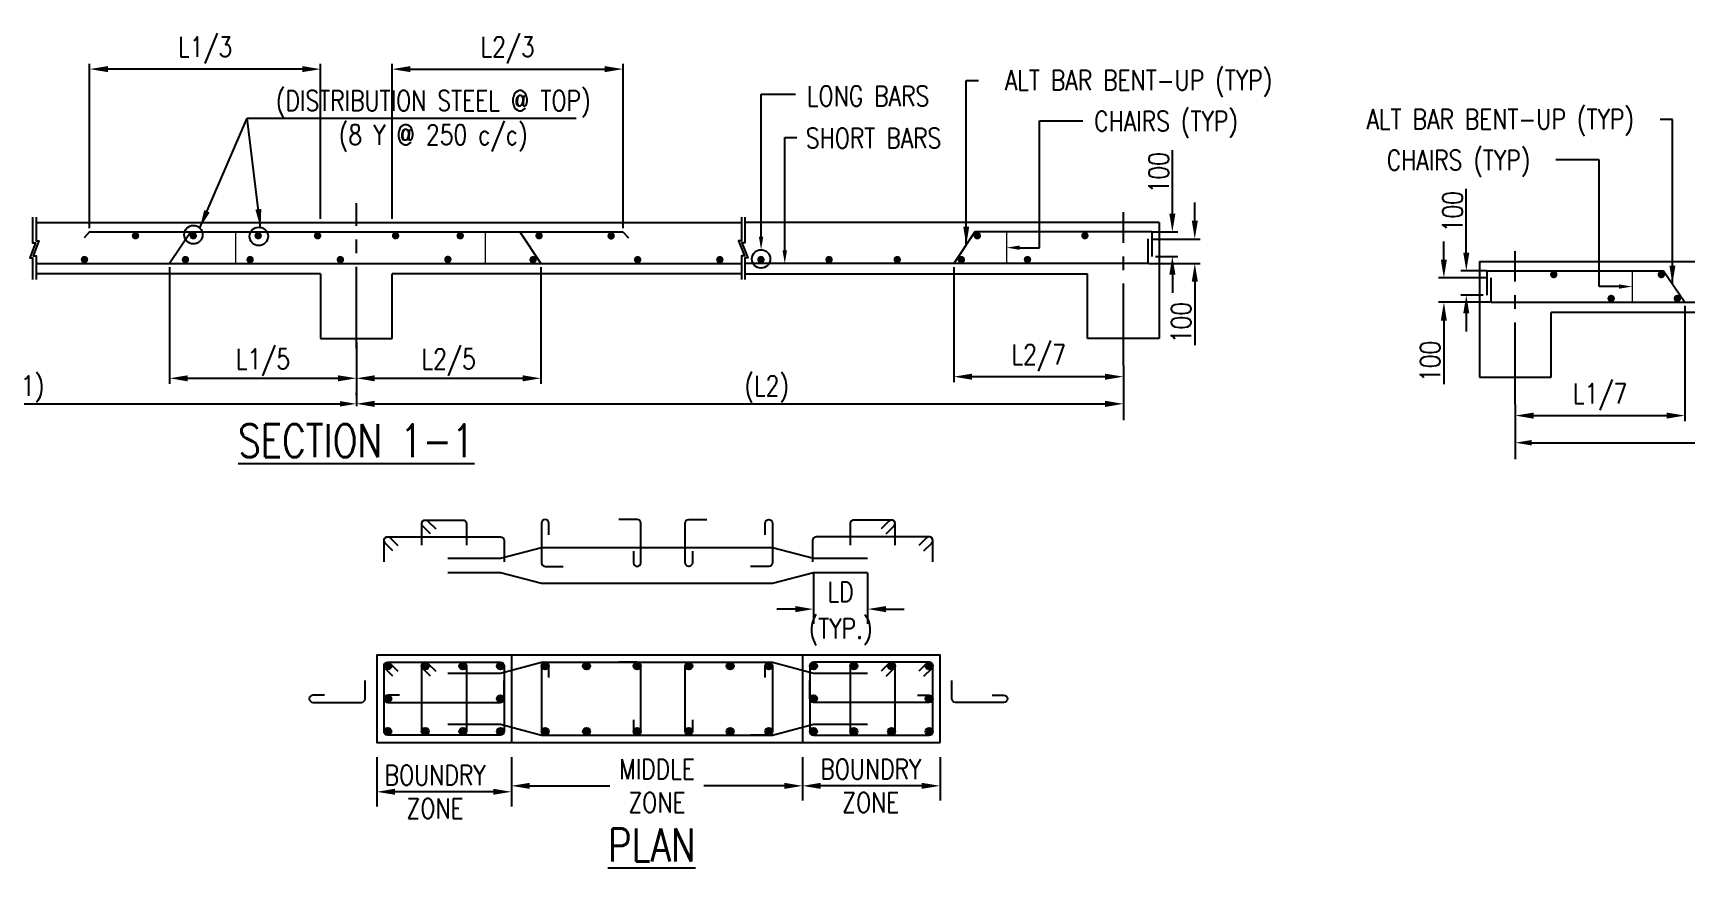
# Model space of a CAD drawing. Extents: x -69352 to 1013721, y -547461 to -186867.
# Drawn here: x 565119 to 587800, y -318928 to -307466 of the extents above; entities that cross this region are included whole.
import ezdxf
from ezdxf.enums import TextEntityAlignment as Align
from ezdxf.lldxf.tags import DXFTag

# ---------------------------------------------------------------- set-up
doc = ezdxf.new("R2010")
doc.units = 0
doc.header["$LTSCALE"] = 500
doc.header["$MEASUREMENT"] = 0
doc.header["$PDMODE"] = 35
doc.header["$PDSIZE"] = -15
doc.linetypes.add('CENTER2', pattern=[1.125, 0.75, -0.125, 0.125, -0.125])
doc.layers.get('DEFPOINTS').update_dxf_attribs({"color": 4})
for name, color, linetype in [('CENTERLINE', 8, 'CENTER2'), ('DIM', 5, 'Continuous'), ('dimention', 7, 'Continuous'), ('hat', 8, 'Continuous'), ('other', 5, 'Continuous'), ('S-COLUMN', 1, 'Continuous'), ('S-CONCRET LINE', 4, 'Continuous'), ('S-DIM-1', 5, 'Continuous'), ('S-REINFORCEMENT', 6, 'Continuous'), ('S-STIRUPS)', 3, 'Continuous'), ('S-TEXT-1 @ 1', 4, 'Continuous'), ('S-TITLE', 6, 'Continuous'), ('TXT', 4, 'Continuous')]:
    doc.layers.add(name, color=color, linetype=linetype)
doc.layers.add('LINE', color=253, linetype='Continuous', lineweight=18)
doc.styles.add('ROMANS', font='simplex.shx', dxfattribs={"width": 0.8, "height": 275})
tags = doc.linetypes.add('HIDDEN', pattern=[0.375, 0.25, -0.125]).pattern_tags.tags
tags[6:7] = [DXFTag(74, 4), DXFTag(75, 0), DXFTag(340, '0'), DXFTag(46, 1.0), DXFTag(50, 0.0), DXFTag(44, 0.0), DXFTag(45, 0.0)]
tags[4:5] = [DXFTag(74, 4), DXFTag(75, 0), DXFTag(340, '0'), DXFTag(46, 1.0), DXFTag(50, 0.0), DXFTag(44, 0.0), DXFTag(45, 0.0)]
doc.dimstyles.new('5', dxfattribs={"dimtxt": 250, "dimasz": 250, "dimexe": 60, "dimexo": 60, "dimgap": 150, "dimtad": 1, "dimdec": 0, "dimlfac": 0.2, "dimzin": 0, "dimdsep": 46, "dimtxsty": 'ROMANS', "dimcen": -250, "dimclrd": 5, "dimclre": 5, "dimclrt": 4, "dimadec": 0, "dimazin": 0, "dimtfac": 1, "dimtdec": 0, "dimtix": 1, "dimtofl": 0, "dimtmove": 2, "dimatfit": 3, "dimfxl": 0, "dimtolj": 1, "dimtzin": 0, "dimarcsym": 0})
doc.dimstyles.new('Copy(2) of Standard', dxfattribs={"dimtxt": 300, "dimasz": 250, "dimexe": 75, "dimexo": 50, "dimgap": 50, "dimtad": 1, "dimdec": 0, "dimrnd": 5, "dimzin": 0, "dimdsep": 46, "dimtxsty": 'ROMANS', "dimcen": 0, "dimclrd": 5, "dimclre": 5, "dimclrt": 4, "dimadec": 0, "dimazin": 0, "dimtfac": 1, "dimtdec": 0, "dimtofl": 0, "dimtmove": 0, "dimatfit": 3, "dimfxl": 0, "dimtolj": 1, "dimtzin": 0, "dimarcsym": 0})
doc.dimstyles.new('dim100', dxfattribs={"dimtxt": 250, "dimasz": 250, "dimexe": 200, "dimexo": 200, "dimgap": 100, "dimtad": 1, "dimdec": 0, "dimzin": 0, "dimdsep": 46, "dimtxsty": 'ROMANS', "dimcen": 0, "dimclrd": 5, "dimclre": 5, "dimclrt": 4, "dimadec": 0, "dimazin": 0, "dimtfac": 1, "dimtdec": 0, "dimtix": 1, "dimtofl": 0, "dimtmove": 2, "dimatfit": 3, "dimfxl": 0, "dimtolj": 1, "dimtzin": 0, "dimlwd": -1, "dimlwe": -1, "dimarcsym": 0})
doc.dimstyles.new('INT1', dxfattribs={"dimtxt": 250, "dimasz": 250, "dimexe": 150, "dimexo": 60, "dimgap": 75, "dimtad": 1, "dimdec": 0, "dimzin": 0, "dimdsep": 46, "dimtxsty": 'ROMANS', "dimcen": -250, "dimclrd": 5, "dimclre": 5, "dimclrt": 4, "dimadec": 0, "dimazin": 0, "dimtfac": 1, "dimtdec": 0, "dimtix": 1, "dimtofl": 0, "dimtmove": 2, "dimatfit": 3, "dimfxl": 0, "dimtolj": 1, "dimtzin": 0, "dimarcsym": 0})

# ---------------------------------------------------------------- blocks, each defined once
blk = doc.blocks.new('*D444')
at = {"layer": 'DEFPOINTS', "color": 0}
for p in [(580080, -311996), (569555, -312587), (580080, -312557)]:
    blk.add_point(p, dxfattribs=at)
at = {"layer": 'DIM', "color": 5, "lineweight": -2}
for p, q in [((580080, -312146), (580080, -312707)), ((569555, -312437), (569555, -312407)), ((569805, -312557), (579830, -312557))]:
    blk.add_line(p, q, dxfattribs=at)
at = {"layer": 'DIM', "color": 5}
for points in [[(569805, -312515), (569805, -312599), (569555, -312557)], [(579830, -312599), (579830, -312515), (580080, -312557)]]:
    blk.add_solid(points, dxfattribs=at)
blk = doc.blocks.new('*D445')
at = {"layer": 'DEFPOINTS', "color": 0}
for p in [(573214, -307962), (570046, -310069), (573214, -310197)]:
    blk.add_point(p, dxfattribs=at)
at = {"layer": 'TXT', "color": 5, "linetype": 'ByBlock', "lineweight": -2}
for p, q in [((570046, -310019), (570046, -307887)), ((573214, -310147), (573214, -307887))]:
    blk.add_line(p, q, dxfattribs=at)
at = {"layer": 'TXT', "color": 5, "lineweight": -2}
blk.add_line((570296, -307962), (572964, -307962), dxfattribs=at)
at = {"layer": 'TXT', "color": 5}
for points in [[(570296, -307920), (570296, -308003), (570046, -307962)], [(572964, -308003), (572964, -307920), (573214, -307962)]]:
    blk.add_solid(points, dxfattribs=at)
at = {"layer": 'TXT', "color": 4, "insert": (571630, -307702), "char_height": 275, "attachment_point": 5, "style": 'ROMANS'}
blk.add_mtext('\\A1;{L2/3}', dxfattribs=at)
blk = doc.blocks.new('*D446')
at = {"layer": 'DEFPOINTS', "color": 0}
for p in [(572087, -310629), (569555, -311659), (572087, -312206)]:
    blk.add_point(p, dxfattribs=at)
at = {"layer": 'DIM', "color": 5, "lineweight": -2}
for p, q in [((572087, -310679), (572087, -312281)), ((569555, -311709), (569555, -312281)), ((569805, -312206), (571837, -312206))]:
    blk.add_line(p, q, dxfattribs=at)
at = {"layer": 'DIM', "color": 5}
for points in [[(569805, -312165), (569805, -312248), (569555, -312206)], [(571837, -312248), (571837, -312165), (572087, -312206)]]:
    blk.add_solid(points, dxfattribs=at)
at = {"layer": 'DIM', "color": 4, "insert": (570821, -311987), "char_height": 275, "attachment_point": 5, "style": 'ROMANS'}
blk.add_mtext('\\A1;{L2/5}', dxfattribs=at)
blk = doc.blocks.new('*D447')
at = {"layer": 'DEFPOINTS', "color": 0}
for p in [(566992, -310629), (569555, -311659), (569555, -312206)]:
    blk.add_point(p, dxfattribs=at)
at = {"layer": 'DIM', "color": 5, "lineweight": -2}
for p, q in [((566992, -310679), (566992, -312281)), ((569555, -311709), (569555, -312281)), ((567242, -312206), (569305, -312206))]:
    blk.add_line(p, q, dxfattribs=at)
at = {"layer": 'DIM', "color": 5}
for points in [[(567242, -312165), (567242, -312248), (566992, -312206)], [(569305, -312248), (569305, -312165), (569555, -312206)]]:
    blk.add_solid(points, dxfattribs=at)
at = {"layer": 'DIM', "color": 4, "insert": (568273, -311987), "char_height": 275, "attachment_point": 5, "style": 'ROMANS'}
blk.add_mtext('\\A1;L1/5', dxfattribs=at)
blk = doc.blocks.new('*D449')
at = {"layer": 'DEFPOINTS', "color": 0}
for p in [(565895, -307962), (565895, -310197), (569063, -310069)]:
    blk.add_point(p, dxfattribs=at)
at = {"layer": 'TXT', "color": 5, "linetype": 'ByBlock', "lineweight": -2}
for p, q in [((565895, -310147), (565895, -307887)), ((569063, -310019), (569063, -307887))]:
    blk.add_line(p, q, dxfattribs=at)
at = {"layer": 'TXT', "color": 5, "lineweight": -2}
blk.add_line((568813, -307962), (566145, -307962), dxfattribs=at)
at = {"layer": 'TXT', "color": 5}
for points in [[(566145, -307920), (566145, -308003), (565895, -307962)], [(568813, -308003), (568813, -307920), (569063, -307962)]]:
    blk.add_solid(points, dxfattribs=at)
at = {"layer": 'TXT', "color": 4, "insert": (567479, -307702), "char_height": 275, "attachment_point": 5, "style": 'ROMANS'}
blk.add_mtext('\\A1;L1/3', dxfattribs=at)
blk = doc.blocks.new('*D452')
at = {"layer": 'DEFPOINTS', "color": 0}
for p in [(577753, -310629), (580080, -312028), (577753, -312184)]:
    blk.add_point(p, dxfattribs=at)
at = {"layer": 'DIM', "color": 5, "lineweight": -2}
for p, q in [((577753, -310679), (577753, -312259)), ((580080, -312078), (580080, -312259)), ((579830, -312184), (578003, -312184))]:
    blk.add_line(p, q, dxfattribs=at)
at = {"layer": 'DIM', "color": 5}
for points in [[(578003, -312143), (578003, -312226), (577753, -312184)], [(579830, -312226), (579830, -312143), (580080, -312184)]]:
    blk.add_solid(points, dxfattribs=at)
at = {"layer": 'DIM', "color": 4, "insert": (578917, -311925), "char_height": 275, "attachment_point": 5, "style": 'ROMANS'}
blk.add_mtext('\\A1;{L2/7}', dxfattribs=at)
blk = doc.blocks.new('*D453')
at = {"layer": 'DEFPOINTS', "color": 0}
for p in [(580425, -310197), (580752, -310197), (580470, -310532)]:
    blk.add_point(p, dxfattribs=at)
at = {"layer": 'TXT', "color": 5, "linetype": 'ByBlock', "lineweight": -2}
for p, q in [((580752, -309947), (580752, -309073)), ((580475, -310197), (580827, -310197)), ((580520, -310532), (580827, -310532)), ((580752, -310782), (580752, -311032))]:
    blk.add_line(p, q, dxfattribs=at)
at = {"layer": 'TXT', "color": 5}
for points in [[(580711, -309947), (580794, -309947), (580752, -310197)], [(580794, -310782), (580711, -310782), (580752, -310532)]]:
    blk.add_solid(points, dxfattribs=at)
at = {"layer": 'TXT', "color": 4, "insert": (580565, -309385), "char_height": 275, "attachment_point": 5, "rotation": 90, "style": 'ROMANS'}
blk.add_mtext('\\A1;100', dxfattribs=at)
blk = doc.blocks.new('*D454')
at = {"layer": 'DEFPOINTS', "color": 0}
for p in [(580418, -310294), (580373, -310629), (581060, -310629)]:
    blk.add_point(p, dxfattribs=at)
at = {"layer": 'DIM', "color": 5, "lineweight": -2}
for p, q in [((581060, -310044), (581060, -309794)), ((580468, -310294), (581135, -310294)), ((580423, -310629), (581135, -310629)), ((581060, -310879), (581060, -311753))]:
    blk.add_line(p, q, dxfattribs=at)
at = {"layer": 'DIM', "color": 5}
for points in [[(581019, -310044), (581102, -310044), (581060, -310294)], [(581102, -310879), (581019, -310879), (581060, -310629)]]:
    blk.add_solid(points, dxfattribs=at)
at = {"layer": 'DIM', "color": 4, "insert": (580873, -311441), "char_height": 275, "attachment_point": 5, "rotation": 90, "style": 'ROMANS'}
blk.add_mtext('\\A1;100', dxfattribs=at)
blk = doc.blocks.new('*D458')
at = {"layer": 'DEFPOINTS', "color": 0}
for p in [(587785, -311163), (585458, -312562), (587785, -312718)]:
    blk.add_point(p, dxfattribs=at)
at = {"layer": 'DIM', "color": 5, "lineweight": -2}
for p, q in [((587785, -311213), (587785, -312793)), ((585458, -312612), (585458, -312793)), ((585708, -312718), (587535, -312718))]:
    blk.add_line(p, q, dxfattribs=at)
at = {"layer": 'DIM', "color": 5}
for points in [[(585708, -312677), (585708, -312760), (585458, -312718)], [(587535, -312760), (587535, -312677), (587785, -312718)]]:
    blk.add_solid(points, dxfattribs=at)
at = {"layer": 'DIM', "color": 4, "insert": (586621, -312459), "char_height": 275, "attachment_point": 5, "style": 'ROMANS'}
blk.add_mtext('\\A1;{L1/7}', dxfattribs=at)
blk = doc.blocks.new('*D459')
at = {"layer": 'DEFPOINTS', "color": 0}
for p in [(584786, -310731), (585113, -310731), (585068, -311066)]:
    blk.add_point(p, dxfattribs=at)
at = {"layer": 'TXT', "color": 5, "linetype": 'ByBlock', "lineweight": -2}
for p, q in [((584786, -310481), (584786, -309607)), ((585063, -310731), (584711, -310731)), ((585018, -311066), (584711, -311066)), ((584786, -311316), (584786, -311566))]:
    blk.add_line(p, q, dxfattribs=at)
at = {"layer": 'TXT', "color": 5}
for points in [[(584744, -310481), (584827, -310481), (584786, -310731)], [(584827, -311316), (584744, -311316), (584786, -311066)]]:
    blk.add_solid(points, dxfattribs=at)
at = {"layer": 'TXT', "color": 4, "insert": (584598, -309919), "char_height": 275, "attachment_point": 5, "rotation": 90, "style": 'ROMANS'}
blk.add_mtext('\\A1;100', dxfattribs=at)
blk = doc.blocks.new('*D460')
at = {"layer": 'DEFPOINTS', "color": 0}
for p in [(585120, -310828), (584478, -311163), (585165, -311163)]:
    blk.add_point(p, dxfattribs=at)
at = {"layer": 'DIM', "color": 5, "lineweight": -2}
for p, q in [((584478, -310578), (584478, -310328)), ((585070, -310828), (584403, -310828)), ((585115, -311163), (584403, -311163)), ((584478, -311413), (584478, -312286))]:
    blk.add_line(p, q, dxfattribs=at)
at = {"layer": 'DIM', "color": 5}
for points in [[(584436, -310578), (584519, -310578), (584478, -310828)], [(584519, -311413), (584436, -311413), (584478, -311163)]]:
    blk.add_solid(points, dxfattribs=at)
at = {"layer": 'DIM', "color": 4, "insert": (584290, -311975), "char_height": 275, "attachment_point": 5, "rotation": 90, "style": 'ROMANS'}
blk.add_mtext('\\A1;100', dxfattribs=at)
blk = doc.blocks.new('*D979')
at = {"layer": 'DEFPOINTS', "color": 0}
for p in [(569835, -317206), (571683, -317206), (569835, -317883)]:
    blk.add_point(p, dxfattribs=at)
at = {"layer": 'S-DIM-1', "color": 5}
for p, q in [((569835, -317406), (569835, -318083)), ((571683, -317406), (571683, -318083)), ((571433, -317883), (570085, -317883))]:
    blk.add_line(p, q, dxfattribs=at)
for points in [[(570085, -317841), (570085, -317924), (569835, -317883)], [(571433, -317924), (571433, -317841), (571683, -317883)]]:
    blk.add_solid(points, dxfattribs=at)
at = {"layer": 'S-DIM-1', "color": 4, "insert": (570635, -317883), "char_height": 275, "attachment_point": 5, "style": 'ROMANS'}
blk.add_mtext('\\A1;{\\Fsimplex.shx,bigfont.shx;BOUNDRY \\PZONE}', dxfattribs=at)
blk = doc.blocks.new('*D980')
at = {"layer": 'DEFPOINTS', "color": 0}
for p in [(571683, -317206), (575677, -317206), (571683, -317801)]:
    blk.add_point(p, dxfattribs=at)
at = {"layer": 'S-DIM-1', "color": 5}
for p, q in [((571683, -317406), (571683, -318001)), ((575677, -317406), (575677, -318001)), ((571933, -317801), (573035, -317801)), ((575427, -317801), (574325, -317801))]:
    blk.add_line(p, q, dxfattribs=at)
for points in [[(571933, -317760), (571933, -317843), (571683, -317801)], [(575427, -317843), (575427, -317760), (575677, -317801)]]:
    blk.add_solid(points, dxfattribs=at)
at = {"layer": 'S-DIM-1', "color": 4, "insert": (573680, -317801), "char_height": 275, "attachment_point": 5, "style": 'ROMANS'}
blk.add_mtext('\\A1;{\\Fsimplex.shx,bigfont.shx;MIDDLE \\PZONE}', dxfattribs=at)
blk = doc.blocks.new('*D981')
at = {"layer": 'DEFPOINTS', "color": 0}
for p in [(575677, -317206), (577564, -317206), (575677, -317801)]:
    blk.add_point(p, dxfattribs=at)
at = {"layer": 'S-DIM-1', "color": 5}
for p, q in [((575677, -317406), (575677, -318001)), ((577564, -317406), (577564, -318001)), ((577314, -317801), (575927, -317801))]:
    blk.add_line(p, q, dxfattribs=at)
for points in [[(575927, -317760), (575927, -317843), (575677, -317801)], [(577314, -317843), (577314, -317760), (577564, -317801)]]:
    blk.add_solid(points, dxfattribs=at)
at = {"layer": 'S-DIM-1', "color": 4, "insert": (576614, -317801), "char_height": 275, "attachment_point": 5, "style": 'ROMANS'}
blk.add_mtext('\\A1;{\\Fsimplex.shx,bigfont.shx;BOUNDRY \\PZONE}', dxfattribs=at)
blk = doc.blocks.new('*D1183')
at = {"layer": 'DEFPOINTS', "color": 0}
for p in [(575827, -314677), (576571, -314677), (576571, -315375)]:
    blk.add_point(p, dxfattribs=at)
at = {"layer": 'S-DIM-1', "color": 5}
for p, q in [((575827, -314877), (575827, -315575)), ((576571, -314877), (576571, -315575)), ((575577, -315375), (575327, -315375)), ((576821, -315375), (577071, -315375))]:
    blk.add_line(p, q, dxfattribs=at)
for points in [[(575577, -315417), (575577, -315333), (575827, -315375)], [(576821, -315333), (576821, -315417), (576571, -315375)]]:
    blk.add_solid(points, dxfattribs=at)
at = {"layer": 'S-DIM-1', "color": 4, "char_height": 275, "attachment_point": 5, "style": 'ROMANS'}
for s, insert in [('\\A1;{LD', (576199, -315138)), ('(TYP.)}', (576199, -315685))]:
    blk.add_mtext(s, dxfattribs=dict(at, insert=insert))

msp = doc.modelspace()

# ---------------------------------------------------------------- linework, layer by layer
at = {"layer": 'CENTERLINE', "ltscale": 3}
for p, q in [((569554.674, -311799.128), (569554.674, -309801.846)), ((580080.428, -312032.053), (580080.428, -309927.33)), ((585457.515, -312565.988), (585457.515, -310461.265))]:
    msp.add_line(p, q, dxfattribs=at)
at = {"layer": 'DIM', "color": 5}
for p, q in [((575108.571, -308307.414), (575578.741, -308307.414)), ((578931.076, -308673.49), (579524.179, -308673.49)), ((575433.95, -308900.051), (575601.508, -308900.051)), ((586606.867, -309207.425), (586013.764, -309207.425)), ((578657.574, -310413.005), (578931.076, -310413.005)), ((586880.369, -310946.94), (586606.867, -310946.94))]:
    msp.add_line(p, q, dxfattribs=at)
at = {"layer": 'DIM'}
for p, q in [((575108.571, -310261.082), (575108.571, -308307.414)), ((578931.076, -310413.005), (578931.076, -308673.49)), ((575433.95, -310448.448), (575433.95, -308900.051)), ((586606.867, -310946.94), (586606.867, -309207.425)), ((569554.674, -312046.706), (569554.674, -312587.055)), ((560144.59, -312556.97), (569328.747, -312556.97)), ((585683.443, -313090.905), (594867.6, -313090.905))]:
    msp.add_line(p, q, dxfattribs=at)
at = {"layer": 'DIM', "color": 8}
for points in [[(565112.795, -309995.706), (565112.795, -310348.793), (565153.465, -310348.793), (565073.773, -310554.482), (565112.795, -310554.482), (565112.795, -310851.706)], [(565159.295, -309995.657), (565159.295, -310319.293), (565199.965, -310319.293), (565120.273, -310524.982), (565159.295, -310524.982), (565159.295, -310851.473)], [(574839.795, -309995.657), (574839.795, -310319.293), (574799.125, -310319.293), (574878.816, -310524.982), (574839.795, -310524.982), (574839.795, -310851.473)], [(574886.295, -309995.706), (574886.295, -310348.793), (574845.625, -310348.793), (574925.316, -310554.482), (574886.295, -310554.482), (574886.295, -310851.706)]]:
    msp.add_lwpolyline(points, dxfattribs=at)
at = {"layer": 'DIM'}
msp.add_solid([(569328.747, -312519.308), (569328.747, -312594.617), (569554.674, -312556.97)], dxfattribs=at)
at = {"layer": 'dimention', "color": 5, "linetype": 'ByBlock'}
for p, q in [((580080.428, -312032.053), (580080.428, -312782.886)), ((585457.515, -312565.988), (585457.515, -313316.82))]:
    msp.add_line(p, q, dxfattribs=at)
at = {"layer": 'dimention', "color": 5}
for points in [[(575138.618, -310261.082), (575078.536, -310261.082), (575108.571, -310441.34)], [(575463.994, -310450.935), (575403.904, -310450.935), (575433.95, -310631.202)]]:
    msp.add_solid(points, dxfattribs=at)
at = {"layer": 'dimention', "color": 5, "linetype": 'ByBlock'}
for points in [[(579854.5, -312519.308), (579854.5, -312594.617), (580080.428, -312556.97)], [(585683.443, -313053.243), (585683.443, -313128.552), (585457.515, -313090.905)]]:
    msp.add_solid(points, dxfattribs=at)
at = {"layer": 'hat'}
for centre in [(567319.338, -310234.714), (568216.25, -310258.1), (575108.571, -310567.777)]:
    msp.add_circle(centre, 126.431, dxfattribs=at)
at = {"layer": 'LINE'}
for p, q in [((567898.797, -310197.307), (567898.797, -310628.716)), ((571324.514, -310197.307), (571324.514, -310628.716)), ((578477.316, -310197.307), (578477.316, -310628.716)), ((587060.627, -310731.242), (587060.627, -311162.651))]:
    msp.add_line(p, q, dxfattribs=at)
at = {"layer": 'other'}
for points in [[(578657.574, -310382.974), (578657.574, -310443.052), (578477.316, -310413.005)], [(586880.369, -310916.908), (586880.369, -310976.987), (587060.627, -310946.94)]]:
    msp.add_solid(points, dxfattribs=at)
at = {"layer": 'S-COLUMN', "color": 8, "linetype": 'HIDDEN', "ltscale": 1500}
for p, q in [((571683.427, -316005.505), (571683.427, -317205.505, 0.034)), ((575676.724, -316005.505), (575676.724, -317205.505, 0.034))]:
    msp.add_line(p, q, dxfattribs=at)
at = {"layer": 'S-COLUMN', "color": 4, "ltscale": 5}
msp.add_lwpolyline([(577564.316, -317205.506), (577564.316, -316005.505), (569834.816, -316005.505), (569834.816, -317205.506)], close=True, dxfattribs=at)
at = {"layer": 'S-CONCRET LINE', "color": 130}
for p, q in [((565159.295, -310069.007), (574839.795, -310069.007)), ((580571.684, -310069.007), (574886.295, -310069.007)), ((580571.684, -310069.007), (580571.684, -311658.65)), ((584966.259, -310602.941), (590651.648, -310602.941)), ((584966.259, -310602.941), (584966.259, -312192.585)), ((569063.003, -310770.322), (565159.295, -310770.322)), ((569063.003, -310770.322), (569063.003, -311658.65)), ((574839.795, -310770.322), (570045.506, -310770.322)), ((570045.506, -311658.65), (570045.506, -310770.322)), ((574886.295, -310770.322), (579589.181, -310770.322)), ((579589.181, -311658.65), (579589.181, -310770.322)), ((585948.762, -312192.585), (585948.762, -311304.256)), ((590651.648, -311304.256), (585948.762, -311304.256)), ((569063.003, -311658.65), (570045.506, -311658.65)), ((580571.684, -311658.65), (579589.181, -311658.65)), ((584966.259, -312192.585), (585948.762, -312192.585))]:
    msp.add_line(p, q, dxfattribs=at)
at = {"layer": 'S-REINFORCEMENT'}
for p, q in [((565894.875, -310197.307), (565818.79, -310278.831)), ((565894.875, -310197.307), (573213.817, -310197.307)), ((567282.516, -310197.307), (566991.819, -310628.716)), ((571796.508, -310197.307), (572087.213, -310628.716)), ((573213.817, -310197.307), (573289.902, -310278.831)), ((578043.954, -310197.307), (577753.249, -310628.716)), ((580470.075, -310197.307), (578043.954, -310197.307)), ((580470.075, -310197.307), (580470.075, -310532.197)), ((580417.788, -310293.82), (580417.788, -310628.716)), ((565159.295, -310628.716), (574839.795, -310628.716)), ((580417.788, -310628.716), (574886.295, -310628.716)), ((585067.868, -310731.242), (587493.989, -310731.242)), ((585067.868, -310731.242), (585067.868, -311066.132)), ((585120.155, -310827.755), (585120.155, -311162.651)), ((587493.989, -310731.242), (587784.694, -311162.651)), ((585120.155, -311162.651), (590651.648, -311162.651))]:
    msp.add_line(p, q, dxfattribs=at)
at = {"layer": 'S-REINFORCEMENT', "const_width": 50.698}
for points in [[(566499.202, -310248.844, 1), (566549.894, -310248.844, 1)], [(567291.264, -310249.017, 1), (567341.965, -310249.017, 1)], [(568182.415, -310248.517, 1), (568233.107, -310248.517, 1)], [(568997.828, -310248.517, 1), (569048.52, -310248.517, 1)], [(570118.433, -310248.517, -1), (570067.742, -310248.517, -1)], [(571005.084, -310249.017, -1), (570954.383, -310249.017, -1)], [(572087.584, -310249.017, -1), (572036.883, -310249.017, -1)], [(573025.971, -310251.517, 1), (573076.663, -310251.517, 1)], [(578101.407, -310248.216, -1), (578050.716, -310248.216, -1)], [(579577.252, -310248.122, -1), (579526.56, -310248.122, -1)], [(565798.941, -310576.835, 1), (565849.632, -310576.835, 1)], [(567184.568, -310576.835, 1), (567235.26, -310576.835, 1)], [(568071.713, -310576.835, 1), (568122.413, -310576.835, 1)], [(569310.682, -310576.835, 1), (569361.374, -310576.835, 1)], [(570785.423, -310574.348, 1), (570836.115, -310574.348, 1)], [(571954.845, -310577.836, 1), (572005.536, -310577.836, 1)], [(573389.354, -310577.836, 1), (573440.046, -310577.836, 1)], [(574517.343, -310577.836, 1), (574568.035, -310577.836, 1)], [(575081.18, -310576.835, 1), (575131.883, -310576.835, 1)], [(576016.456, -310576.835, 1), (576067.159, -310576.835, 1)], [(576951.732, -310576.835, 1), (577002.436, -310576.835, 1)], [(577831.776, -310576.835, 1), (577882.479, -310576.835, 1)], [(578789.764, -310576.835, -1), (578739.072, -310576.835, -1)], [(585960.691, -310782.057, 1), (586011.383, -310782.057, 1)], [(587436.536, -310782.151, 1), (587487.227, -310782.151, 1)], [(586748.179, -311110.769, 1), (586798.871, -311110.769, 1)], [(587706.167, -311110.769, -1), (587655.464, -311110.769, -1)]]:
    msp.add_lwpolyline(points, format="xyb", close=True, dxfattribs=at)
at = {"layer": 'S-REINFORCEMENT', "color": 5, "const_width": 50}
for points in [[(569959.811, -316155.505, 1), (570009.811, -316155.505, 1)], [(572170.066, -316155.505, -1), (572120.066, -316155.505, -1)], [(572739.247, -316155.505, -1), (572689.247, -316155.505, -1)], [(573433.427, -316155.505, -1), (573383.427, -316155.505, -1)], [(574090.705, -316155.505, 1), (574140.705, -316155.505, 1)], [(574659.886, -316155.505, 1), (574709.886, -316155.505, 1)], [(575190.085, -316155.505, 1), (575240.085, -316155.505, 1)], [(577439.321, -316155.505, -1), (577389.321, -316155.505, -1)], [(569959.811, -316605.506, 1), (570009.811, -316605.506, 1)], [(577439.321, -316605.506, -1), (577389.321, -316605.506, -1)]]:
    msp.add_lwpolyline(points, format="xyb", close=True, dxfattribs=at)
for points, elevation in [([(570476.017, -316155.504, 1), (570526.017, -316155.504, 1)], 0.004), ([(570992.223, -316155.505, 1), (571042.223, -316155.505, 1)], 0.007), ([(571508.428, -316155.505, 1), (571558.428, -316155.505, 1)], 0.011), ([(575851.723, -316155.505, -1), (575801.723, -316155.505, -1)], 0.011), ([(576406.91, -316155.505, -1), (576356.91, -316155.505, -1)], 0.007), ([(576923.115, -316155.504, -1), (576873.115, -316155.504, -1)], 0.004), ([(571508.428, -316605.506, 1), (571558.428, -316605.506, 1)], 0.011), ([(575851.723, -316605.506, -1), (575801.723, -316605.506, -1)], 0.011), ([(569959.811, -317055.506, -1), (570009.811, -317055.506, -1)], 0.034), ([(570476.017, -317055.507, -1), (570526.017, -317055.507, -1)], 0.004), ([(570992.223, -317055.507, -1), (571042.223, -317055.507, -1)], 0.007), ([(571508.428, -317055.506, -1), (571558.428, -317055.506, -1)], 0.045), ([(572170.066, -317055.507, -1), (572120.066, -317055.507, -1)], 0.034), ([(572739.246, -317055.507, -1), (572689.246, -317055.507, -1)], 0.034), ([(573433.427, -317055.508, -1), (573383.427, -317055.508, -1)], 0.034), ([(574090.705, -317055.508, 1), (574140.705, -317055.508, 1)], 0.034), ([(574659.886, -317055.507, 1), (574709.886, -317055.507, 1)], 0.034), ([(575190.085, -317055.507, 1), (575240.085, -317055.507, 1)], 0.034), ([(575851.723, -317055.506, 1), (575801.723, -317055.506, 1)], 0.045), ([(576406.91, -317055.507, 1), (576356.91, -317055.507, 1)], 0.007), ([(576923.115, -317055.507, 1), (576873.115, -317055.507, 1)], 0.004), ([(577439.321, -317055.506, 1), (577389.321, -317055.506, 1)], 0.034)]:
    msp.add_lwpolyline(points, format="xyb", close=True, dxfattribs=dict(at, elevation=elevation))
at = {"layer": 'S-REINFORCEMENT', "color": 5}
for centre in [(569984.811, -316155.505, 1.933), (570501.017, -316155.504, 1.937), (571017.223, -316155.505, 1.94), (571533.428, -316155.505, 1.944), (572145.066, -316155.505, 1.985), (572714.247, -316155.505, 1.985), (573408.427, -316155.505, 1.985), (574115.705, -316155.505, 1.985), (574684.886, -316155.505, 1.985), (575215.085, -316155.505, 1.985), (575826.723, -316155.505, 1.944), (576381.91, -316155.505, 1.94), (576898.115, -316155.504, 1.937), (577414.321, -316155.505, 1.933), (569984.811, -316605.506, 1.933), (571533.428, -316605.506, 1.944), (575826.723, -316605.506, 1.944), (577414.321, -316605.506, 1.933), (569984.811, -317055.506, 1.968), (570501.017, -317055.507, 1.937), (571017.223, -317055.507, 1.94), (571533.428, -317055.506, 1.978), (572145.066, -317055.507, 2.019), (572714.246, -317055.507, 2.019), (573408.427, -317055.508, 2.019), (574115.705, -317055.508, 2.019), (574684.886, -317055.507, 2.019), (575215.085, -317055.507, 2.019), (575826.723, -317055.506, 1.978), (576381.91, -317055.507, 1.94), (576898.115, -317055.507, 1.937), (577414.321, -317055.506, 1.968)]:
    msp.add_circle(centre, 50, dxfattribs=at)
at = {"layer": 'S-STIRUPS)', "color": 2, "linetype": 'ByBlock', "elevation": 0.007}
for points in [[(570452.026, -314495), (570452.222, -314201.631, -0.668179418), (570537.577, -314166.274), (570643.644, -314272.341)], [(570572.934, -314343.051), (570466.866, -314236.985, -0.668179418), (570502.222, -314151.63), (571017.223, -314151.63, -0.414213562), (571067.223, -314201.63), (571067.026, -314495)], [(576826.198, -314343.051), (576932.266, -314236.985, 0.668179418), (576896.91, -314151.63), (576381.91, -314151.63, 0.414213562), (576331.91, -314201.63), (576332.106, -314495)], [(576947.106, -314495), (576946.91, -314201.631, 0.668179418), (576861.555, -314166.274), (576755.488, -314272.341)], [(570572.934, -316296.926), (570466.866, -316190.86, -0.668179418), (570502.222, -316105.505), (571017.223, -316105.505, -0.414213562), (571067.223, -316155.505), (571066.62, -317055.507, -0.414213562), (571016.62, -317105.507), (570501.62, -317105.508, -0.414213562), (570451.62, -317055.508), (570452.222, -316155.506, -0.668179418), (570537.577, -316120.149), (570643.644, -316226.215)], [(576826.198, -316296.926), (576932.266, -316190.86, 0.668179418), (576896.91, -316105.505), (576381.91, -316105.505, 0.414213562), (576331.91, -316155.505), (576332.512, -317055.507, 0.414213562), (576382.512, -317105.507), (576897.512, -317105.508, 0.414213562), (576947.512, -317055.508), (576946.91, -316155.506, 0.668179418), (576861.555, -316120.149), (576755.488, -316226.215)]]:
    msp.add_lwpolyline(points, format="xyb", dxfattribs=at)
at = {"layer": 'S-STIRUPS)', "color": 2, "linetype": 'ByBlock'}
for points in [[(572195.066, -314356.041), (572195.066, -314196.041, 1), (572095.066, -314196.041), (572095.066, -314738.542, 0.414213562), (572145.066, -314788.542), (572395.066, -314788.542)], [(573358.427, -314578.543), (573358.427, -314738.543, 1), (573458.427, -314738.543), (573458.427, -314196.041, 0.414213562), (573408.427, -314146.041), (573158.427, -314146.041)], [(574165.705, -314578.543), (574165.705, -314738.543, -1), (574065.705, -314738.543), (574065.705, -314196.041, -0.414213562), (574115.705, -314146.041), (574365.705, -314146.041)], [(575165.085, -314356.041), (575165.085, -314196.041, -1), (575265.085, -314196.041), (575265.085, -314738.542, -0.414213562), (575215.085, -314788.542), (574965.085, -314788.542)], [(570055.523, -314573.552), (569949.455, -314467.486, -0.668179418), (569984.812, -314382.131), (571533.428, -314382.131, -0.414213562), (571583.428, -314432.131), (571583.428, -314725.5)], [(569934.812, -314725.5), (569934.812, -314432.131, -0.668179418), (570020.166, -314396.775), (570126.233, -314502.841)], [(577343.609, -314573.552), (577449.677, -314467.486, 0.668179418), (577414.321, -314382.131), (575865.704, -314382.131, 0.414213562), (575815.704, -314432.131), (575815.704, -314725.5)], [(577464.321, -314725.5), (577464.321, -314432.131, 0.668179418), (577378.966, -314396.775), (577272.899, -314502.841)], [(570055.523, -316296.927), (569949.455, -316190.86, -0.668179418), (569984.812, -316105.506), (571533.428, -316105.505, -0.414213562), (571583.428, -316155.505), (571583.428, -317055.507, -0.414213562), (571533.428, -317105.507), (569984.812, -317105.508, -0.414213562), (569934.812, -317055.508), (569934.812, -316155.506, -0.668179418), (570020.166, -316120.149), (570126.233, -316226.216)], [(572195.066, -316315.505), (572195.066, -316155.505, 1), (572095.066, -316155.505), (572095.066, -317055.506, 0.414213562), (572145.066, -317105.506), (572395.066, -317105.506)], [(573358.427, -316895.508), (573358.427, -317055.508, 1), (573458.427, -317055.508), (573458.427, -316155.505, 0.414213562), (573408.427, -316105.505), (573158.427, -316105.505)], [(574165.705, -316895.508), (574165.705, -317055.508, -1), (574065.705, -317055.508), (574065.705, -316155.505, -0.414213562), (574115.705, -316105.505), (574365.705, -316105.505)], [(575165.085, -316315.505), (575165.085, -316155.505, -1), (575265.085, -316155.505), (575265.085, -317055.506, -0.414213562), (575215.085, -317105.506), (574965.085, -317105.506)], [(577343.609, -316296.927), (577449.677, -316190.86, 0.668179418), (577414.321, -316105.506), (575826.723, -316105.505, 0.414213562), (575776.723, -316155.505), (575776.723, -317055.507, 0.414213562), (575826.723, -317105.507), (577414.321, -317105.508, 0.414213562), (577464.321, -317055.508), (577464.321, -316155.506, 0.668179418), (577378.966, -316120.149), (577272.899, -316226.216)], [(569118.811, -316555.506), (568958.811, -316555.506, 1), (568958.811, -316655.506), (569624.409, -316655.506, 0.414213562), (569674.409, -316605.506), (569674.409, -316355.506)], [(570144.811, -316555.506), (569984.811, -316555.506, 1), (569984.811, -316655.506), (571533.428, -316655.506, 0.414213562), (571583.428, -316605.506), (571583.428, -316355.506)], [(577254.321, -316555.506), (577414.321, -316555.506, -1), (577414.321, -316655.506), (575826.723, -316655.506, -0.414213562), (575776.723, -316605.506), (575776.723, -316355.506)], [(578280.321, -316555.506), (578440.321, -316555.506, -1), (578440.321, -316655.506), (577774.723, -316655.506, -0.414213562), (577724.723, -316605.506), (577724.723, -316355.506)]]:
    msp.add_lwpolyline(points, format="xyb", dxfattribs=at)
for points in [[(570809.126, -314676.999), (571533.432, -314676.999), (572095.066, -314526.999), (575265.085, -314526.999), (575826.719, -314676.999), (576570.515, -314676.999)], [(570809.126, -316255.505), (571533.432, -316255.505), (572095.066, -316105.505), (575265.085, -316105.505), (575826.719, -316255.505), (576570.515, -316255.505)]]:
    msp.add_lwpolyline(points, dxfattribs=at)
at = {"layer": 'S-STIRUPS)', "color": 2, "linetype": 'ByBlock', "elevation": 0.034}
for points in [[(570809.126, -314870.5), (571533.432, -314870.5), (572095.066, -315020.5), (575265.085, -315020.5), (575826.719, -314870.5), (576570.515, -314870.5)], [(570809.126, -316955.506), (571533.432, -316955.506), (572095.066, -317105.506), (575265.085, -317105.506), (575826.719, -316955.506), (576570.515, -316955.506)]]:
    msp.add_lwpolyline(points, dxfattribs=at)

# ---------------------------------------------------------------- texts
at = {"layer": 'S-TEXT-1 @ 1', "linetype": 'ByBlock', "style": 'ROMANS', "width": 0.8}
for s, p in [('ALT BAR BENT-UP (TYP)', (580287.366, -308134.386)), ('(DISTRIBUTION STEEL @ TOP)', (570609.299, -308414.428)), ('ALT BAR BENT-UP (TYP)', (585250.577, -308668.321)), ('(8 Y @ 250 c/c)', (570609.299, -308882.064)), (' (L1)', (564889.023, -312328.377)), (' (L2)', (575110.066, -312328.377))]:
    msp.add_text(s, height=275, dxfattribs=at).set_placement(p, align=Align.MIDDLE)
for s, p in [('LONG BARS', (575736.921, -308331.146)), ('CHAIRS (TYP)', (579679.704, -308677.26)), ('SHORT BARS', (575723.405, -308908.424)), ('CHAIRS (TYP)', (583693.858, -309211.195))]:
    msp.add_text(s, height=275, dxfattribs=at).set_placement(p, align=Align.MIDDLE_LEFT)
at = {"layer": 'S-TITLE', "style": 'ROMANS', "width": 0.8}
msp.add_text('%%USECTION 1-1', height=450, dxfattribs=at).set_placement((569554.674, -313062.272), align=Align.MIDDLE_CENTER)
msp.add_text('%%UPLAN', height=450, dxfattribs=at).set_placement((573608.933, -318613.5), align=Align.MIDDLE)

# ---------------------------------------------------------------- dimensions: what is measured, and where the dimension line sits
at = {"layer": 'DIM'}
for base, p1, p2, picture, middle in [((581060.273, -310628.711), (580417.788, -310293.82), (580372.723, -310628.711), '*D454', (580872.773, -311440.615)), ((584477.67, -311162.645), (585120.155, -310827.755), (585165.22, -311162.645), '*D460', (584290.17, -311974.55))]:
    dim = msp.add_linear_dim(base=base, p1=p1, p2=p2, angle=90, text='100', dimstyle='Copy(2) of Standard', dxfattribs=at)
    dim.commit()
    dim.dimension.update_dxf_attribs({"geometry": picture, "text_midpoint": middle})
for base, p1, p2, text, dimstyle, override, picture, middle in [((569554.674, -312206.355), (566991.819, -310628.716), (569554.674, -311658.65), 'L1/5', 'Copy(2) of Standard', {"dimgap": 10, "dimfxl": 60}, '*D447', (568273.247, -311986.831)), ((572087.213, -312206.355), (569554.674, -311658.65), (572087.213, -310628.716), '{L2/5}', 'Copy(2) of Standard', {"dimgap": 10, "dimtxsty": 'ROMANS', "dimfxl": 60}, '*D446', (570820.944, -311986.831)), ((587784.694, -312718.348), (585457.515, -312562.271), (587784.694, -311162.651), '{L1/7}', 'Copy(2) of Standard', {"dimtxsty": 'ROMANS', "dimfxl": 60}, '*D458', (586621.105, -312458.824)), ((580080.428, -312556.97), (569554.674, -312587.055), (580080.428, -311995.628), ' ', 'INT1', {"dimexo": 150, "dimlfac": 0.25}, '*D444', (574409.513, -312556.97))]:
    dim = msp.add_linear_dim(base=base, p1=p1, p2=p2, text=text, dimstyle=dimstyle, override=override, dxfattribs=at)
    dim.commit()
    dim.dimension.update_dxf_attribs({"geometry": picture, "text_midpoint": middle})
dim = msp.add_linear_dim(base=(577753.249, -312184.413), p1=(580080.428, -312028.336), p2=(577753.249, -310628.716), angle=180, text='{L2/7}', dimstyle='Copy(2) of Standard', override={"dimtxsty": 'ROMANS', "dimfxl": 60}, dxfattribs=at)
dim.commit()
dim.dimension.update_dxf_attribs({"geometry": '*D452', "text_midpoint": (578916.839, -311924.889)})
at = {"layer": 'S-DIM-1'}
dim = msp.add_linear_dim(base=(576570.515, -315375), p1=(575826.719, -314676.999), p2=(576570.515, -314676.999), text='{LD\\X(TYP.)}', dimstyle='dim100', override={"dimarcsym": 1}, dxfattribs=at)
dim.commit()
dim.dimension.update_dxf_attribs({"geometry": '*D1183', "text_midpoint": (576198.617, -315375)})
for base, p1, p2, text, picture, middle in [((569834.816, -317882.502), (571683.427, -317205.505, 0.034), (569834.816, -317205.506), '{\\Fsimplex.shx,bigfont.shx;BOUNDRY \\XZONE}', '*D979', (570634.816, -317882.502)), ((571683.427, -317801.382), (575676.724, -317205.506, 0.069), (571683.427, -317205.505, 0.034), '{\\Fsimplex.shx,bigfont.shx;MIDDLE \\XZONE}', '*D980', (573680.075, -317801.382)), ((575676.724, -317801.382), (577564.316, -317205.505, 0.034), (575676.724, -317205.506), '{\\Fsimplex.shx,bigfont.shx;BOUNDRY \\XZONE}', '*D981', (576613.816, -317801.382))]:
    dim = msp.add_linear_dim(base=base, p1=p1, p2=p2, angle=180, text=text, dimstyle='dim100', override={"dimarcsym": 1}, dxfattribs=at)
    dim.commit()
    dim.dimension.update_dxf_attribs({"geometry": picture, "text_midpoint": middle, "dimtype": 160})
at = {"layer": 'TXT', "linetype": 'ByBlock'}
for base, p1, p2, text, override, picture, middle in [((565894.875, -307961.68), (569063.003, -310069.007), (565894.875, -310197.307), 'L1/3', {"dimfxl": 60}, '*D449', (567478.939, -307702.157)), ((573213.817, -307961.68), (570045.506, -310069.007), (573213.817, -310197.307), '{L2/3}', {"dimtxsty": 'ROMANS', "dimfxl": 60}, '*D445', (571629.661, -307702.157))]:
    dim = msp.add_linear_dim(base=base, p1=p1, p2=p2, text=text, dimstyle='Copy(2) of Standard', override=override, dxfattribs=at)
    dim.commit()
    dim.dimension.update_dxf_attribs({"geometry": picture, "text_midpoint": middle})
for base, p1, p2, picture, middle in [((580752.392, -310197.307), (580470.075, -310532.197), (580425.011, -310197.307), '*D453', (580564.892, -309385.402)), ((584785.551, -310731.242), (585067.868, -311066.132), (585112.932, -310731.242), '*D459', (584598.051, -309919.337))]:
    dim = msp.add_linear_dim(base=base, p1=p1, p2=p2, angle=90, text='100', dimstyle='Copy(2) of Standard', dxfattribs=at)
    dim.commit()
    dim.dimension.update_dxf_attribs({"geometry": picture, "text_midpoint": middle})

# ---------------------------------------------------------------- leaders
at = {"layer": 'DIM'}
for points in [[(577923.755, -310375.683), (577923.755, -308118.932), (578090.273, -308118.932)], [(587614.188, -310909.617), (587614.188, -308652.867), (587447.67, -308652.867)]]:
    msp.add_leader(points, dimstyle='Copy(2) of Standard', override={"dimgap": 10, "dimtad": 0, "dimfxl": 60}, dxfattribs=at)
at = {"layer": 'DIM', "color": 5}
for points in [[(567405.974, -310142.632), (568055.897, -308634.281), (572570.387, -308634.281)], [(568240.659, -310134.047), (568055.897, -308634.281)]]:
    msp.add_leader(points, dimstyle='5', dxfattribs=at)

doc.saveas('drawing.dxf')
